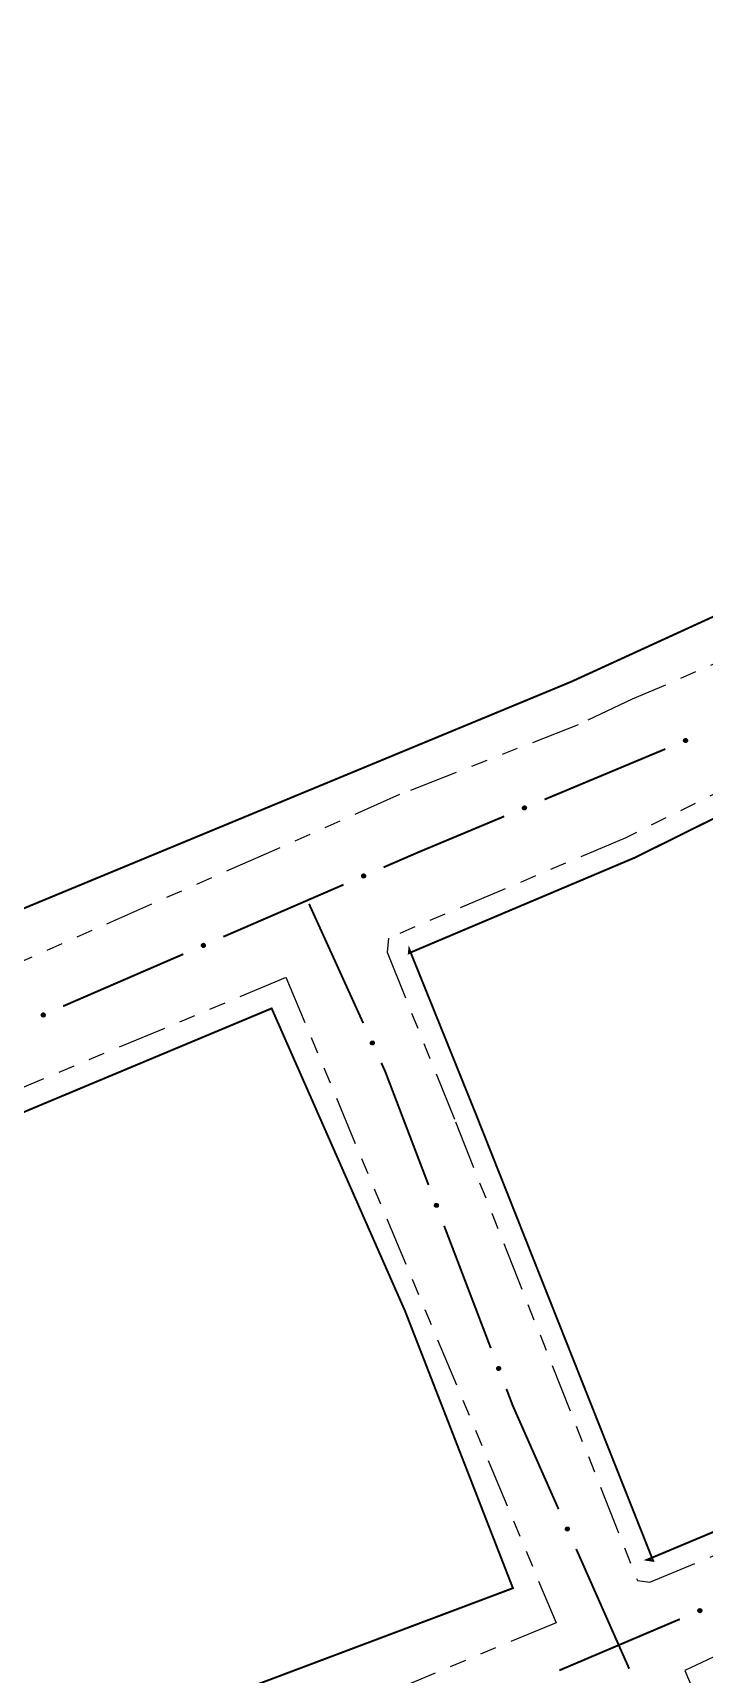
# Model space of a CAD drawing. Extents: x 212200 to 214553, y 4880545 to 4882659.
# Drawn here: x 212455.7 to 212517.2, y 4881639.5 to 4881789.8 of the extents above; entities that cross this region are included whole.
import ezdxf

# ---------------------------------------------------------------- set-up
doc = ezdxf.new("R2010")
doc.units = 0
doc.header["$LTSCALE"] = 1.5
doc.header["$MEASUREMENT"] = 0
doc.linetypes.add('TRACO_12', pattern=[2.5, 2, -0.5])
doc.linetypes.add('TRACO_25', pattern=[8, 3, -1, 1, -1, 1, -1])
for name, color, linetype in [('RU-QUADRA', 210, 'CONTINUOUS'), ('SV-EIXO-RUA-N-PAV', 6, 'CONTINUOUS'), ('SV-RUA-NAO-PAV', 7, 'CONTINUOUS')]:
    doc.layers.add(name, color=color, linetype=linetype)

msp = doc.modelspace()

# ---------------------------------------------------------------- linework, layer by layer
at = {"layer": 'RU-QUADRA', "linetype": 'TRACO_12', "const_width": 0.18, "flags": 128}
for points in [[(212489.164757, 4881986.135193), (212488.948578, 4881959.321952), (212489.167826, 4881927.808187), (212488.891121, 4881882.507408), (212432.397403, 4881793.455384), (212417.882575, 4881763.02328), (212416.805336, 4881738.65747), (212433.900467, 4881700.932708), (212505.018292, 4881730.37495), (212566.987452, 4881758.776146), (212621.178855, 4881783.091815), (212637.742347, 4881789.662463), (212676.918309, 4881806.061625), (212691.15408, 4881829.640669), (212710.048323, 4881861.859366), (212715.983597, 4881890.598269), (212724.564962, 4881935.044364), (212740.185858, 4882008.603401), (212619.712691, 4882003.6638), (212609.333983, 4882003.4891), (212554.743794, 4882001.734165), (212534.330392, 4882001.149715), (212529.23816, 4882000.391092)], [(212620.990312, 4881695.957654), (212625.324311, 4881697.790518), (212678.896658, 4881720.046469), (212679.972026, 4881721.194836), (212679.956095, 4881722.520858), (212657.461767, 4881774.757749), (212656.317747, 4881776.445866), (212654.906221, 4881776.397201), (212637.313653, 4881768.669376), (212622.081252, 4881762.098899), (212589.592756, 4881748.79428), (212574.060263, 4881741.801634), (212557.996863, 4881735.200371), (212542.827281, 4881728.144239), (212522.567166, 4881720.069064), (212510.879114, 4881714.272446), (212490.158153, 4881705.510857), (212490.195579, 4881705.885894), (212496.28622, 4881690.800515), (212512.540057, 4881649.843124), (212511.972811, 4881649.93192), (212555.262959, 4881668.080144)]]:
    msp.add_lwpolyline(points, close=True, dxfattribs=at)
at = {"layer": 'RU-QUADRA', "linetype": 'Continuous', "const_width": 0.18, "flags": 128}
msp.add_lwpolyline([(212449.67511, 4881688.777935), (212477.583361, 4881700.452289), (212489.811462, 4881672.719385), (212499.692006, 4881647.334116), (212459.794345, 4881632.319732), (212442.61906, 4881625.638743), (212392.594284, 4881604.265326), (212372.854527, 4881654.371781), (212421.637008, 4881674.972516), (212438.708305, 4881682.035888)], close=True, dxfattribs=at)
at = {"layer": 'SV-EIXO-RUA-N-PAV'}
for points in [[(212515.678227, 4881724.944404), (212515.660299, 4881724.8989), (212515.635587, 4881724.863457), (212515.606467, 4881724.839828), (212515.57529, 4881724.825658), (212515.541761, 4881724.814754), (212515.505532, 4881724.811218), (212515.464453, 4881724.8162), (212515.41868, 4881724.833863), (212515.384036, 4881724.861565), (212515.359343, 4881724.888875), (212515.342695, 4881724.920533), (212515.332648, 4881724.953282), (212515.330219, 4881724.991036), (212515.335675, 4881725.032617), (212515.35455, 4881725.078214), (212515.379016, 4881725.112795), (212515.407782, 4881725.13491), (212515.439716, 4881725.151445), (212515.474079, 4881725.162167), (212515.509662, 4881725.165433), (212515.551518, 4881725.159865), (212515.596275, 4881725.140639), (212515.631044, 4881725.116631), (212515.653557, 4881725.088183), (212515.669128, 4881725.056378), (212515.680474, 4881725.022882), (212515.685545, 4881724.986612), (212515.678227, 4881724.944404)], [(212500.916027, 4881718.77371), (212500.8981, 4881718.728205), (212500.873387, 4881718.692762), (212500.844267, 4881718.669134), (212500.81309, 4881718.654964), (212500.779562, 4881718.644059), (212500.743333, 4881718.640523), (212500.702253, 4881718.645506), (212500.65648, 4881718.663169), (212500.621836, 4881718.690871), (212500.597144, 4881718.71818), (212500.580496, 4881718.749839), (212500.570448, 4881718.782588), (212500.56802, 4881718.820342), (212500.573476, 4881718.861923), (212500.592351, 4881718.90752), (212500.616816, 4881718.942101), (212500.645583, 4881718.964216), (212500.677516, 4881718.980751), (212500.711879, 4881718.991473), (212500.747463, 4881718.994739), (212500.789318, 4881718.989171), (212500.834076, 4881718.969945), (212500.868845, 4881718.945937), (212500.891358, 4881718.917489), (212500.906929, 4881718.885683), (212500.918275, 4881718.852188), (212500.923345, 4881718.815917), (212500.916027, 4881718.77371)], [(212486.182341, 4881712.539675), (212486.165006, 4881712.493941), (212486.140755, 4881712.458181), (212486.111944, 4881712.434176), (212486.080954, 4881712.419603), (212486.04757, 4881712.408264), (212486.01139, 4881712.404259), (212485.970249, 4881712.408708), (212485.92425, 4881712.425775), (212485.88925, 4881712.453026), (212485.864205, 4881712.480012), (212485.847148, 4881712.511452), (212485.836676, 4881712.544068), (212485.833758, 4881712.581787), (212485.838674, 4881712.623435), (212485.856955, 4881712.669273), (212485.880971, 4881712.704169), (212485.909448, 4881712.726656), (212485.941164, 4881712.743603), (212485.975385, 4881712.754771), (212486.010923, 4881712.758498), (212486.052847, 4881712.753473), (212486.09785, 4881712.73483), (212486.132928, 4881712.711275), (212486.155808, 4881712.683121), (212486.17179, 4881712.651521), (212486.18357, 4881712.618175), (212486.189111, 4881712.581974), (212486.182341, 4881712.539675)], [(212471.501451, 4881706.177955), (212471.484116, 4881706.132222), (212471.459865, 4881706.096462), (212471.431054, 4881706.072457), (212471.400064, 4881706.057884), (212471.36668, 4881706.046545), (212471.3305, 4881706.04254), (212471.289359, 4881706.046988), (212471.24336, 4881706.064056), (212471.20836, 4881706.091306), (212471.183315, 4881706.118293), (212471.166258, 4881706.149733), (212471.155786, 4881706.182349), (212471.152868, 4881706.220068), (212471.157784, 4881706.261716), (212471.176065, 4881706.307554), (212471.200081, 4881706.34245), (212471.228558, 4881706.364936), (212471.260274, 4881706.381884), (212471.294495, 4881706.393052), (212471.330033, 4881706.396779), (212471.371957, 4881706.391754), (212471.41696, 4881706.373111), (212471.452038, 4881706.349556), (212471.474918, 4881706.321402), (212471.490901, 4881706.289802), (212471.50268, 4881706.256456), (212471.508221, 4881706.220254), (212471.501451, 4881706.177955)], [(212456.829249, 4881699.801825), (212456.812782, 4881699.755772), (212456.789212, 4881699.719559), (212456.760861, 4881699.695013), (212456.730152, 4881699.679856), (212456.696988, 4881699.667888), (212456.66089, 4881699.663198), (212456.619673, 4881699.666868), (212456.573359, 4881699.683062), (212456.537849, 4881699.709645), (212456.512298, 4881699.736153), (212456.494649, 4881699.767265), (212456.483563, 4881699.799676), (212456.479931, 4881699.837334), (212456.484058, 4881699.879067), (212456.501469, 4881699.925243), (212456.524819, 4881699.960587), (212456.552866, 4881699.983608), (212456.584255, 4881700.001153), (212456.618259, 4881700.012966), (212456.65372, 4881700.017365), (212456.695732, 4881700.013135), (212456.74108, 4881699.995346), (212456.776597, 4881699.972459), (212456.800006, 4881699.944744), (212456.816583, 4881699.913451), (212456.828992, 4881699.880335), (212456.835217, 4881699.844244), (212456.829249, 4881699.801825)], [(212486.844596, 4881697.459377), (212486.890629, 4881697.442854), (212486.926814, 4881697.419241), (212486.951325, 4881697.39086), (212486.966445, 4881697.360133), (212486.978374, 4881697.326955), (212486.98302, 4881697.290851), (212486.9793, 4881697.249638), (212486.96305, 4881697.203345), (212486.936425, 4881697.167867), (212486.909886, 4881697.142347), (212486.878753, 4881697.124736), (212486.846328, 4881697.113688), (212486.808666, 4881697.110102), (212486.766938, 4881697.114279), (212486.720783, 4881697.131746), (212486.685467, 4881697.155139), (212486.66248, 4881697.183213), (212486.644973, 4881697.214624), (212486.633201, 4881697.248642), (212486.628844, 4881697.284108), (212486.633125, 4881697.326115), (212486.650969, 4881697.371441), (212486.673898, 4881697.406931), (212486.701642, 4881697.430306), (212486.732954, 4881697.446846), (212486.766086, 4881697.459215), (212486.802184, 4881697.465396), (212486.844596, 4881697.459377)], [(212492.725238, 4881682.576939), (212492.770161, 4881682.557601), (212492.804816, 4881682.531794), (212492.827525, 4881682.501952), (212492.840716, 4881682.470348), (212492.850569, 4881682.436496), (212492.852973, 4881682.400174), (212492.846712, 4881682.35927), (212492.82763, 4881682.31407), (212492.79886, 4881682.280307), (212492.770794, 4881682.256478), (212492.738631, 4881682.240826), (212492.705585, 4881682.231805), (212492.667774, 4881682.230555), (212492.626383, 4881682.237305), (212492.581397, 4881682.257593), (212492.547596, 4881682.283126), (212492.526389, 4881682.312568), (212492.510858, 4881682.345002), (212492.501213, 4881682.379683), (212492.499059, 4881682.41535), (212492.50593, 4881682.457012), (212492.526542, 4881682.501148), (212492.551623, 4881682.535151), (212492.58076, 4881682.556766), (212492.613035, 4881682.571337), (212492.646869, 4881682.581633), (212492.68328, 4881682.58557), (212492.725238, 4881682.576939)], [(212498.432463, 4881667.629444), (212498.477386, 4881667.610106), (212498.512041, 4881667.5843), (212498.53475, 4881667.554457), (212498.547941, 4881667.522854), (212498.557794, 4881667.489001), (212498.560198, 4881667.45268), (212498.553937, 4881667.411776), (212498.534855, 4881667.366576), (212498.506085, 4881667.332813), (212498.478019, 4881667.308984), (212498.445856, 4881667.293332), (212498.41281, 4881667.284311), (212498.374999, 4881667.283061), (212498.333608, 4881667.289811), (212498.288622, 4881667.310099), (212498.254821, 4881667.335632), (212498.233614, 4881667.365074), (212498.218083, 4881667.397507), (212498.208438, 4881667.432188), (212498.206284, 4881667.467856), (212498.213155, 4881667.509518), (212498.233768, 4881667.553654), (212498.258848, 4881667.587657), (212498.287985, 4881667.609272), (212498.32026, 4881667.623843), (212498.354094, 4881667.634139), (212498.390505, 4881667.638075), (212498.432463, 4881667.629444)], [(212504.722443, 4881652.92817), (212504.76831, 4881652.911192), (212504.804259, 4881652.887221), (212504.828487, 4881652.858598), (212504.843302, 4881652.827722), (212504.8549, 4881652.794427), (212504.859188, 4881652.758279), (212504.85506, 4881652.717105), (212504.838351, 4881652.670975), (212504.811374, 4881652.635763), (212504.784584, 4881652.610509), (212504.753277, 4881652.593207), (212504.720745, 4881652.582482), (212504.683049, 4881652.57927), (212504.641364, 4881652.58386), (212504.595385, 4881652.601784), (212504.560303, 4881652.625527), (212504.537595, 4881652.653828), (212504.520401, 4881652.685411), (212504.508967, 4881652.719544), (212504.504963, 4881652.755052), (212504.509661, 4881652.797014), (212504.527953, 4881652.842161), (212504.551233, 4881652.877421), (212504.579208, 4881652.90052), (212504.610683, 4881652.916748), (212504.643936, 4881652.928787), (212504.680093, 4881652.93461), (212504.722443, 4881652.92817)], [(212516.651402, 4881645.322573), (212516.669055, 4881645.368185), (212516.693554, 4881645.403776), (212516.722531, 4881645.427579), (212516.753622, 4881645.441937), (212516.787084, 4881645.453043), (212516.823291, 4881645.456797), (212516.8644, 4881645.452063), (212516.910279, 4881645.434676), (212516.945089, 4881645.407183), (212516.969946, 4881645.380022), (212516.986784, 4881645.348465), (212516.997028, 4881645.315777), (212516.999684, 4881645.278038), (212516.994479, 4881645.236425), (212516.975879, 4881645.190715), (212516.951622, 4881645.155988), (212516.922989, 4881645.1337), (212516.891156, 4881645.116973), (212516.856858, 4881645.106044), (212516.821295, 4881645.102563), (212516.779407, 4881645.107879), (212516.734534, 4881645.126835), (212516.699622, 4881645.150633), (212516.676937, 4881645.178946), (212516.661175, 4881645.210656), (212516.649628, 4881645.244083), (212516.644339, 4881645.280322), (212516.651402, 4881645.322573)]]:
    msp.add_lwpolyline(points, close=True, dxfattribs=at)
for points in [[(212515.596275, 4881725.140639), (212515.330219, 4881724.991036)], [(212515.631044, 4881725.116631), (212515.332648, 4881724.953282)], [(212515.611271, 4881725.128722), (212515.335393, 4881724.974951)], [(212515.570944, 4881725.14736), (212515.335559, 4881725.013473)], [(212515.551518, 4881725.159865), (212515.335675, 4881725.032617)], [(212515.638802, 4881725.101778), (212515.340263, 4881724.938534)], [(212515.653557, 4881725.088183), (212515.342695, 4881724.920533)], [(212515.658779, 4881725.071676), (212515.351634, 4881724.907793)], [(212515.526427, 4881725.15833), (212515.352091, 4881725.058836)], [(212515.509662, 4881725.165433), (212515.35455, 4881725.078214)], [(212515.669128, 4881725.056378), (212515.359343, 4881724.888875)], [(212515.488111, 4881725.16154), (212515.372514, 4881725.09843)], [(212515.671729, 4881725.037158), (212515.376967, 4881724.875493)], [(212515.474079, 4881725.162167), (212515.379016, 4881725.112795)], [(212515.680474, 4881725.022882), (212515.384036, 4881724.861565)], [(212515.678591, 4881725.003053), (212515.405757, 4881724.849075)], [(212515.685545, 4881724.986612), (212515.41868, 4881724.833863)], [(212515.680416, 4881724.966843), (212515.444092, 4881724.828126)], [(212515.678227, 4881724.944404), (212515.464453, 4881724.8162)], [(212515.667454, 4881724.920014), (212515.491653, 4881724.81695)], [(212515.660299, 4881724.8989), (212515.505532, 4881724.811218)], [(212515.646299, 4881724.878635), (212515.531434, 4881724.81731)], [(212515.635587, 4881724.863457), (212515.541761, 4881724.814754)], [(212500.834076, 4881718.969945), (212500.56802, 4881718.820342)], [(212500.868845, 4881718.945937), (212500.570448, 4881718.782588)], [(212500.849071, 4881718.958028), (212500.573193, 4881718.804257)], [(212500.808744, 4881718.976665), (212500.573359, 4881718.842778)], [(212500.789318, 4881718.989171), (212500.573476, 4881718.861923)], [(212500.876603, 4881718.931084), (212500.578063, 4881718.76784)], [(212500.891358, 4881718.917489), (212500.580496, 4881718.749839)], [(212500.89658, 4881718.900982), (212500.589434, 4881718.737099)], [(212500.764227, 4881718.987636), (212500.589892, 4881718.888141)], [(212500.747463, 4881718.994739), (212500.592351, 4881718.90752)], [(212500.906929, 4881718.885683), (212500.597144, 4881718.71818)], [(212500.725912, 4881718.990846), (212500.610314, 4881718.927736)], [(212500.90953, 4881718.866464), (212500.614767, 4881718.704799)], [(212500.711879, 4881718.991473), (212500.616816, 4881718.942101)], [(212500.918275, 4881718.852188), (212500.621836, 4881718.690871)], [(212500.916391, 4881718.832359), (212500.643557, 4881718.678381)], [(212500.923345, 4881718.815917), (212500.65648, 4881718.663169)], [(212500.918217, 4881718.796148), (212500.681893, 4881718.657432)], [(212500.916027, 4881718.77371), (212500.702253, 4881718.645506)], [(212500.905255, 4881718.74932), (212500.729454, 4881718.646255)], [(212500.8981, 4881718.728205), (212500.743333, 4881718.640523)], [(212500.8841, 4881718.70794), (212500.769235, 4881718.646616)], [(212500.873387, 4881718.692762), (212500.779562, 4881718.644059)], [(212486.09785, 4881712.73483), (212485.833758, 4881712.581787)], [(212486.132928, 4881712.711275), (212485.836676, 4881712.544068)], [(212486.052847, 4881712.753473), (212485.838674, 4881712.623435)], [(212486.072434, 4881712.741221), (212485.838806, 4881712.604291)], [(212486.112999, 4881712.723109), (212485.83914, 4881712.565771)], [(212486.140878, 4881712.696524), (212485.844482, 4881712.52942)], [(212486.155808, 4881712.683121), (212485.847148, 4881712.511452)], [(212486.027778, 4881712.751613), (212485.854748, 4881712.649865)], [(212486.161244, 4881712.666684), (212485.856251, 4881712.498829)], [(212486.010923, 4881712.758498), (212485.856955, 4881712.669273)], [(212486.17179, 4881712.651521), (212485.864205, 4881712.480012)], [(212485.989424, 4881712.754326), (212485.874655, 4881712.689721)], [(212485.975385, 4881712.754771), (212485.880971, 4881712.704169)], [(212486.174641, 4881712.632337), (212485.882001, 4881712.466861)], [(212486.18357, 4881712.618175), (212485.88925, 4881712.453026)], [(212486.181944, 4881712.598323), (212485.911131, 4881712.440819)], [(212486.189111, 4881712.581974), (212485.92425, 4881712.425775)], [(212486.18424, 4881712.56214), (212485.949735, 4881712.420369)], [(212486.182341, 4881712.539675), (212485.970249, 4881712.408708)], [(212486.171886, 4881712.515147), (212485.997437, 4881712.40981)], [(212486.165006, 4881712.493941), (212486.01139, 4881712.404259)], [(212486.15127, 4881712.473496), (212486.03721, 4881712.410687)], [(212486.140755, 4881712.458181), (212486.04757, 4881712.408264)], [(212471.41696, 4881706.373111), (212471.152868, 4881706.220068)], [(212471.452038, 4881706.349556), (212471.155786, 4881706.182349)], [(212471.371957, 4881706.391754), (212471.157784, 4881706.261716)], [(212471.391544, 4881706.379502), (212471.157916, 4881706.242572)], [(212471.432109, 4881706.361389), (212471.15825, 4881706.204052)], [(212471.459988, 4881706.334805), (212471.163592, 4881706.167701)], [(212471.474918, 4881706.321402), (212471.166258, 4881706.149733)], [(212471.346888, 4881706.389894), (212471.173858, 4881706.288146)], [(212471.480354, 4881706.304965), (212471.175361, 4881706.13711)], [(212471.330033, 4881706.396779), (212471.176065, 4881706.307554)], [(212471.490901, 4881706.289802), (212471.183315, 4881706.118293)], [(212471.308534, 4881706.392607), (212471.193765, 4881706.328002)], [(212471.294495, 4881706.393052), (212471.200081, 4881706.34245)], [(212471.493751, 4881706.270618), (212471.201111, 4881706.105142)], [(212471.50268, 4881706.256456), (212471.20836, 4881706.091306)], [(212471.501054, 4881706.236604), (212471.230241, 4881706.079099)], [(212471.508221, 4881706.220254), (212471.24336, 4881706.064056)], [(212471.50335, 4881706.200421), (212471.268845, 4881706.05865)], [(212471.501451, 4881706.177955), (212471.289359, 4881706.046988)], [(212471.490996, 4881706.153428), (212471.316547, 4881706.048091)], [(212471.484116, 4881706.132222), (212471.3305, 4881706.04254)], [(212471.47038, 4881706.111777), (212471.35632, 4881706.048967)], [(212471.459865, 4881706.096462), (212471.36668, 4881706.046545)], [(212456.74108, 4881699.995346), (212456.479931, 4881699.837334)], [(212456.776597, 4881699.972459), (212456.483563, 4881699.799676)], [(212456.695732, 4881700.013135), (212456.484058, 4881699.879067)], [(212456.715547, 4881700.001256), (212456.484552, 4881699.859929)], [(212456.756448, 4881699.983914), (212456.485615, 4881699.821422)], [(212456.784825, 4881699.957861), (212456.491644, 4881699.785179)], [(212456.800006, 4881699.944744), (212456.494649, 4881699.767265)], [(212456.670703, 4881700.0108), (212456.499629, 4881699.905796)], [(212456.65372, 4881700.017365), (212456.501469, 4881699.925243)], [(212456.805752, 4881699.928412), (212456.50399, 4881699.754816)], [(212456.816583, 4881699.913451), (212456.512298, 4881699.736153)], [(212456.632305, 4881700.012787), (212456.518779, 4881699.946022)], [(212456.618259, 4881700.012966), (212456.524819, 4881699.960587)], [(212456.819796, 4881699.894325), (212456.53034, 4881699.723341)], [(212456.828992, 4881699.880335), (212456.537849, 4881699.709645)], [(212456.827742, 4881699.860456), (212456.559958, 4881699.697854)], [(212456.835217, 4881699.844244), (212456.573359, 4881699.683062)], [(212456.830722, 4881699.824322), (212456.598942, 4881699.678139)], [(212456.829249, 4881699.801825), (212456.619673, 4881699.666868)], [(212456.81926, 4881699.777104), (212456.646836, 4881699.668485)], [(212456.812782, 4881699.755772), (212456.66089, 4881699.663198)], [(212456.799435, 4881699.735071), (212456.686584, 4881699.670113)], [(212456.789212, 4881699.719559), (212456.696988, 4881699.667888)], [(212486.701642, 4881697.430306), (212486.878753, 4881697.124736)], [(212486.71798, 4881697.436033), (212486.891213, 4881697.134061)], [(212486.732954, 4881697.446846), (212486.909886, 4881697.142347)], [(212486.752085, 4881697.450036), (212486.92272, 4881697.160374)], [(212486.766086, 4881697.459215), (212486.936425, 4881697.167867)], [(212486.785963, 4881697.457941), (212486.948242, 4881697.189961)], [(212486.802184, 4881697.465396), (212486.96305, 4881697.203345)], [(212486.822101, 4881697.460877), (212486.968005, 4881697.228921)], [(212486.844596, 4881697.459377), (212486.9793, 4881697.249638)], [(212486.869305, 4881697.449358), (212486.977716, 4881697.276803)], [(212486.890629, 4881697.442854), (212486.98302, 4881697.290851)], [(212486.911314, 4881697.429483), (212486.976135, 4881697.316554)], [(212486.628844, 4881697.284108), (212486.720783, 4881697.131746)], [(212486.633125, 4881697.326115), (212486.766938, 4881697.114279)], [(212486.633201, 4881697.248642), (212486.685467, 4881697.155139)], [(212486.633397, 4881697.262687), (212486.700025, 4881697.149081)], [(212486.63543, 4881697.301083), (212486.740227, 4881697.129883)], [(212486.645028, 4881697.345915), (212486.786076, 4881697.11475)], [(212486.650969, 4881697.371441), (212486.808666, 4881697.110102)], [(212486.66242, 4881697.386796), (212486.824585, 4881697.115767)], [(212486.673898, 4881697.406931), (212486.846328, 4881697.113688)], [(212486.688506, 4881697.415141), (212486.860835, 4881697.121752)], [(212486.926814, 4881697.419241), (212486.978374, 4881697.326955)], [(212492.499059, 4881682.41535), (212492.581397, 4881682.257593)], [(212492.502278, 4881682.393689), (212492.561751, 4881682.276179)], [(212492.50593, 4881682.457012), (212492.626383, 4881682.237305)], [(212492.506681, 4881682.431885), (212492.600689, 4881682.254531)], [(212492.519035, 4881682.476038), (212492.645515, 4881682.236592)], [(212492.526542, 4881682.501148), (212492.667774, 4881682.230555)], [(212492.538921, 4881682.515765), (212492.684012, 4881682.235224)], [(212492.551623, 4881682.535151), (212492.705585, 4881682.231805)], [(212492.566711, 4881682.542442), (212492.720563, 4881682.238956)], [(212492.58076, 4881682.556766), (212492.738631, 4881682.240826)], [(212492.597421, 4881682.561471), (212492.751644, 4881682.249362)], [(212492.613035, 4881682.571337), (212492.770794, 4881682.256478)], [(212492.632327, 4881682.573337), (212492.784719, 4881682.273676)], [(212492.646869, 4881682.581633), (212492.79886, 4881682.280307)], [(212492.666629, 4881682.579132), (212492.812022, 4881682.301628)], [(212492.68328, 4881682.58557), (212492.82763, 4881682.31407)], [(212492.702879, 4881682.579827), (212492.834156, 4881682.339291)], [(212492.725238, 4881682.576939), (212492.846712, 4881682.35927)], [(212492.74928, 4881682.565411), (212492.846811, 4881682.38648)], [(212492.770161, 4881682.557601), (212492.852973, 4881682.400174)], [(212492.78998, 4881682.542975), (212492.847692, 4881682.426253)], [(212492.804816, 4881682.531794), (212492.850569, 4881682.436496)], [(212492.501213, 4881682.379683), (212492.547596, 4881682.283126)], [(212498.206284, 4881667.467856), (212498.288622, 4881667.310099)], [(212498.208438, 4881667.432188), (212498.254821, 4881667.335632)], [(212498.209503, 4881667.446195), (212498.268976, 4881667.328685)], [(212498.213155, 4881667.509518), (212498.333608, 4881667.289811)], [(212498.213906, 4881667.484391), (212498.307914, 4881667.307037)], [(212498.22626, 4881667.528544), (212498.35274, 4881667.289097)], [(212498.233768, 4881667.553654), (212498.374999, 4881667.283061)], [(212498.246146, 4881667.56827), (212498.391237, 4881667.28773)], [(212498.258848, 4881667.587657), (212498.41281, 4881667.284311)], [(212498.273936, 4881667.594948), (212498.427788, 4881667.291462)], [(212498.287985, 4881667.609272), (212498.445856, 4881667.293332)], [(212498.304646, 4881667.613976), (212498.458869, 4881667.301868)], [(212498.32026, 4881667.623843), (212498.478019, 4881667.308984)], [(212498.339552, 4881667.625843), (212498.491944, 4881667.326181)], [(212498.354094, 4881667.634139), (212498.506085, 4881667.332813)], [(212498.373854, 4881667.631638), (212498.519247, 4881667.354134)], [(212498.390505, 4881667.638075), (212498.534855, 4881667.366576)], [(212498.410104, 4881667.632333), (212498.541381, 4881667.391797)], [(212498.432463, 4881667.629444), (212498.553937, 4881667.411776)], [(212498.456505, 4881667.617917), (212498.554036, 4881667.438986)], [(212498.477386, 4881667.610106), (212498.560198, 4881667.45268)], [(212498.497205, 4881667.595481), (212498.554917, 4881667.478759)], [(212498.512041, 4881667.5843), (212498.557794, 4881667.489001)], [(212504.504963, 4881652.755052), (212504.595385, 4881652.601784)], [(212504.508967, 4881652.719544), (212504.560303, 4881652.625527)], [(212504.509302, 4881652.733586), (212504.5748, 4881652.619324)], [(212504.509661, 4881652.797014), (212504.641364, 4881652.58386)], [(212504.511716, 4881652.77196), (212504.61481, 4881652.599728)], [(212504.52176, 4881652.816695), (212504.660506, 4881652.584142)], [(212504.527953, 4881652.842161), (212504.683049, 4881652.57927)], [(212504.539556, 4881652.857401), (212504.699023, 4881652.584776)], [(212504.551233, 4881652.877421), (212504.720745, 4881652.582482)], [(212504.565922, 4881652.885486), (212504.735331, 4881652.590401)], [(212504.579208, 4881652.90052), (212504.753277, 4881652.593207)], [(212504.595602, 4881652.906084), (212504.765829, 4881652.602408)], [(212504.610683, 4881652.916748), (212504.784584, 4881652.610509)], [(212504.629844, 4881652.919748), (212504.797596, 4881652.628406)], [(212504.643936, 4881652.928787), (212504.811374, 4881652.635763)], [(212504.6638, 4881652.927316), (212504.82341, 4881652.657739)], [(212504.680093, 4881652.93461), (212504.838351, 4881652.670975)], [(212504.699964, 4881652.929894), (212504.843559, 4881652.696501)], [(212504.722443, 4881652.92817), (212504.85506, 4881652.717105)], [(212504.747052, 4881652.917907), (212504.853745, 4881652.744284)], [(212504.76831, 4881652.911192), (212504.859188, 4881652.758279)], [(212504.788862, 4881652.897615), (212504.852559, 4881652.784049)], [(212504.804259, 4881652.887221), (212504.8549, 4881652.794427)], [(212516.644339, 4881645.280322), (212516.910279, 4881645.434676)], [(212516.649348, 4881645.300122), (212516.884832, 4881645.440259)], [(212516.649628, 4881645.244083), (212516.945089, 4881645.407183)], [(212516.651391, 4881645.263923), (212516.923293, 4881645.419541)], [(212516.651402, 4881645.322573), (212516.8644, 4881645.452063)], [(212516.658458, 4881645.22986), (212516.952242, 4881645.393297)], [(212516.661175, 4881645.210656), (212516.969946, 4881645.380022)], [(212516.662027, 4881645.347027), (212516.837204, 4881645.451149)], [(212516.669055, 4881645.368185), (212516.823291, 4881645.456797)], [(212516.671616, 4881645.19542), (212516.977769, 4881645.361151)], [(212516.676937, 4881645.178946), (212516.986784, 4881645.348465)], [(212516.682933, 4881645.388534), (212516.797426, 4881645.450549)], [(212516.691774, 4881645.165439), (212516.989325, 4881645.330479)], [(212516.693554, 4881645.403776), (212516.787084, 4881645.453043)], [(212516.699622, 4881645.150633), (212516.997028, 4881645.315777)], [(212516.719467, 4881645.138662), (212516.994414, 4881645.294092)], [(212516.734534, 4881645.126835), (212516.999684, 4881645.278038)], [(212516.759906, 4881645.120267), (212516.99448, 4881645.25557)], [(212516.779407, 4881645.107879), (212516.994479, 4881645.236425)], [(212516.804488, 4881645.109565), (212516.978221, 4881645.210108)], [(212516.821295, 4881645.102563), (212516.975879, 4881645.190715)], [(212516.842822, 4881645.106586), (212516.958037, 4881645.170391)], [(212516.856858, 4881645.106044), (212516.951622, 4881645.155988)]]:
    msp.add_lwpolyline(points, dxfattribs=at)
at = {"layer": 'SV-EIXO-RUA-N-PAV', "const_width": 0.18}
for points in [[(212513.657932, 4881724.219219), (212502.586283, 4881719.591198)], [(212498.895733, 4881718.048524), (212491.514633, 4881714.963177)], [(212491.049528, 4881714.768761), (212487.841849, 4881713.378766)], [(212491.514633, 4881714.963177), (212491.049528, 4881714.768761)], [(212484.171626, 4881711.788336), (212473.160959, 4881707.017047)], [(212481.010597, 4881710.028154), (212485.976232, 4881699.103756)], [(212469.490736, 4881705.426617), (212458.480069, 4881700.655328)], [(212487.631444, 4881695.46229), (212487.982077, 4881694.690897)], [(212487.982077, 4881694.690897), (212491.960247, 4881684.27188)], [(212493.387053, 4881680.535007), (212497.667472, 4881669.324386)], [(212499.094278, 4881665.587513), (212499.45098, 4881664.653294)], [(212499.45098, 4881664.653294), (212499.694164, 4881664.016384)], [(212499.694164, 4881664.016384), (212503.870443, 4881654.581087)], [(212505.489431, 4881650.923373), (212510.346396, 4881639.950229)], [(212503.942533, 4881639.800403), (212514.986102, 4881644.495038)]]:
    msp.add_lwpolyline(points, dxfattribs=at)
at = {"layer": 'SV-RUA-NAO-PAV', "linetype": 'TRACO_25'}
for points in [[(212524.669869, 4881734.850227, 7.838582), (212510.632019, 4881728.77262, 6.792057), (212505.679034, 4881726.436446, 6.966477), (212489.308874, 4881720.037131, 9.508039), (212477.565812, 4881714.83187, 10.6044), (212433.121729, 4881695.252705, 11.925015), (212432.031346, 4881695.677392, 11.97485), (212413.728662, 4881736.378503, 11.003077), (212411.873059, 4881740.544154, 10.978159), (212410.744918, 4881744.81818, 10.978159), (212410.550624, 4881761.615967, 10.828655), (212410.714382, 4881766.635249, 10.828655), (212482.578712, 4881878.652822, 7.988086), (212485.313817, 4881884.613119, 8.013003), (212485.764426, 4881904.494986, 7.689078), (212485.709878, 4881928.561713, 6.11929), (212485.613268, 4881945.257313, 7.115981), (212485.77349, 4881991.777507, 7.190733)], [(212464.661197, 4881870.164605, 8.536266), (212405.686617, 4881777.545542, 10.903407), (212334.899049, 4881747.531462, 11.302084), (212313.625065, 4881738.45952, 11.626008), (212319.684103, 4881727.825611, 11.626008), (212333.415313, 4881733.610323, 11.451588), (212333.338335, 4881737.935368, 11.451588), (212338.424627, 4881740.002263, 11.451588), (212397.026603, 4881764.972916, 11.252249), (212399.27376, 4881764.846743, 11.252249), (212401.258242, 4881762.384066, 11.351918), (212401.258242, 4881746.725718, 11.376836), (212402.068156, 4881740.516374, 11.376836), (212422.633771, 4881689.169181, 12.273857), (212377.256588, 4881670.335991, 12.224023), (212375.195912, 4881675.380969, 12.224023), (212369.437755, 4881673.076053, 12.224023), (212365.532943, 4881671.502768, 12.298775), (212371.380353, 4881658.149758, 12.298775), (212377.086464, 4881660.76641, 12.298775), (212441.499252, 4881687.639752, 11.999767), (212478.879609, 4881703.306479, 10.953241), (212503.639417, 4881644.165471, 10.778821), (212461.843828, 4881626.725089, 13.021376)]]:
    msp.add_polyline3d(points, dxfattribs=at)
for points in [[(212621.770287, 4881694.116013, 11.603174), (212626.097471, 4881695.945995, 11.744411), (212680.061936, 4881718.364847, 11.774675), (212681.981543, 4881720.41476, 11.421585), (212681.951148, 4881722.944667, 11.421585), (212659.223727, 4881775.722851, 9.151721), (212657.353365, 4881778.48276, 9.000397), (212654.453489, 4881778.382781, 8.838984), (212636.515396, 4881770.503178, 8.193334), (212621.306142, 4881763.942685, 8.193334), (212588.80304, 4881750.632085, 9.931633), (212573.269428, 4881743.638935, 8.586101), (212557.194587, 4881737.03297, 9.458205), (212542.034652, 4881729.981326, 8.162507), (212521.751271, 4881721.896878, 8.885108), (212510.044597, 4881716.091025, 7.390071), (212488.285913, 4881706.890647, 10.305392), (212488.156527, 4881705.594109, 10.305392), (212494.429445, 4881690.057263, 9.557875), (212511.102373, 4881648.043821, 10.130972), (212512.223405, 4881647.868337, 10.130972), (212556.040055, 4881666.237282, 12.124353)], [(212622.296668, 4881614.926374, 12.682621), (212638.242828, 4881622.225528, 12.682621), (212708.051387, 4881651.377157, 12.75324), (212710.161, 4881653.337072, 12.733063), (212709.950546, 4881656.286964, 12.63218), (212687.923248, 4881708.115179, 11.915912), (212685.682854, 4881711.16508, 11.80494), (212682.203009, 4881711.005106, 11.885647), (212629.548557, 4881688.196261, 11.693969), (212621.831621, 4881684.888825, 11.693969), (212565.452087, 4881661.249709, 12.373527), (212529.945131, 4881646.614869, 11.077828), (212515.440526, 4881639.798194, 10.280476), (212540.727332, 4881580.745138, 13.096128), (212611.102897, 4881610.529165, 13.494804)]]:
    msp.add_polyline3d(points, close=True, dxfattribs=at)

doc.saveas('drawing.dxf')
